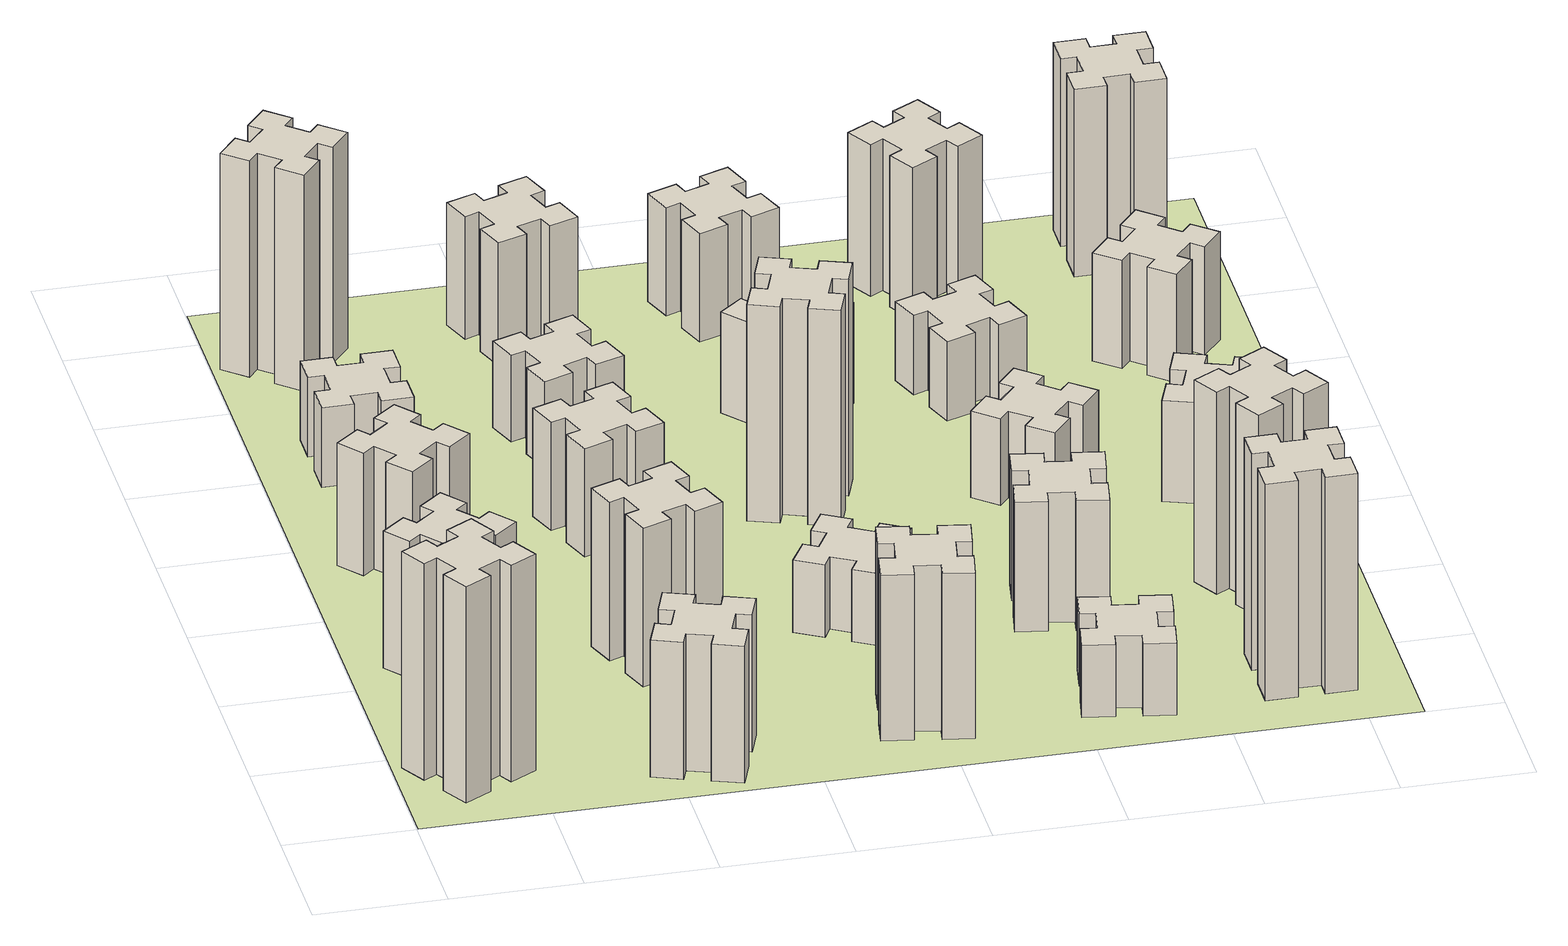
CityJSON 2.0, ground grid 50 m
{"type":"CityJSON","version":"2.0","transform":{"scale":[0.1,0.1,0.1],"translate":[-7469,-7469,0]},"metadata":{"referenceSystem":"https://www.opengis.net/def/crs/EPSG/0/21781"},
"CityObjects":{
"building1":{"type":"Building","attributes":{"class":"1000","function":"1000","usage":"1000","yearOfConstruction":2016,"roofType":"1000","measuredHeight":90,"storeysAboveGround":30,"storeysBelowGround":0},"geometry":[{"type":"Solid","lod":"1","boundaries":[[[[0,1,2,3,4,5,6,7,8,9,10,11,12,13,14,15,16,17,18,19]],[[17,16,20,21]],[[16,15,22,20]],[[15,14,23,22]],[[14,13,24,23]],[[13,12,25,24]],[[12,11,26,25]],[[11,10,27,26]],[[10,9,28,27]],[[9,8,29,28]],[[8,7,30,29]],[[7,6,31,30]],[[6,5,32,31]],[[5,4,33,32]],[[4,3,34,33]],[[3,2,35,34]],[[2,1,36,35]],[[1,0,37,36]],[[0,19,38,37]],[[19,18,39,38]],[[18,17,21,39]],[[24,25,26,27,28,29,30,31,32,33,34,35,36,37,38,39,21,20,22,23]]]]}]},
"building2":{"type":"Building","attributes":{"class":"1000","function":"1000","usage":"1000","yearOfConstruction":2016,"roofType":"1000","measuredHeight":57,"storeysAboveGround":30,"storeysBelowGround":0},"geometry":[{"type":"Solid","lod":"1","boundaries":[[[[40,41,42,43,44,45,46,47,48,49,50,51,52,53,54,55,56,57,58,59]],[[57,56,60,61]],[[56,55,62,60]],[[55,54,63,62]],[[54,53,64,63]],[[53,52,65,64]],[[52,51,66,65]],[[51,50,67,66]],[[50,49,68,67]],[[49,48,69,68]],[[48,47,70,69]],[[47,46,71,70]],[[46,45,72,71]],[[45,44,73,72]],[[44,43,74,73]],[[43,42,75,74]],[[42,41,76,75]],[[41,40,77,76]],[[40,59,78,77]],[[59,58,79,78]],[[58,57,61,79]],[[64,65,66,67,68,69,70,71,72,73,74,75,76,77,78,79,61,60,62,63]]]]}]},
"building3":{"type":"Building","attributes":{"class":"1000","function":"1000","usage":"1000","yearOfConstruction":2016,"roofType":"1000","measuredHeight":51,"storeysAboveGround":30,"storeysBelowGround":0},"geometry":[{"type":"Solid","lod":"1","boundaries":[[[[80,81,82,83,84,85,86,87,88,89,90,91,92,93,94,95,96,97,98,99]],[[97,96,100,101]],[[96,95,102,100]],[[95,94,103,102]],[[94,93,104,103]],[[93,92,105,104]],[[92,91,106,105]],[[91,90,107,106]],[[90,89,108,107]],[[89,88,109,108]],[[88,87,110,109]],[[87,86,111,110]],[[86,85,112,111]],[[85,84,113,112]],[[84,83,114,113]],[[83,82,115,114]],[[82,81,116,115]],[[81,80,117,116]],[[80,99,118,117]],[[99,98,119,118]],[[98,97,101,119]],[[104,105,106,107,108,109,110,111,112,113,114,115,116,117,118,119,101,100,102,103]]]]}]},
"building4":{"type":"Building","attributes":{"class":"1000","function":"1000","usage":"1000","yearOfConstruction":2016,"roofType":"1000","measuredHeight":33,"storeysAboveGround":30,"storeysBelowGround":0},"geometry":[{"type":"Solid","lod":"1","boundaries":[[[[120,121,122,123,124,125,126,127,128,129,130,131,132,133,134,135,136,137,138,139]],[[137,136,140,141]],[[136,135,142,140]],[[135,134,143,142]],[[134,133,144,143]],[[133,132,145,144]],[[132,131,146,145]],[[131,130,147,146]],[[130,129,148,147]],[[129,128,149,148]],[[128,127,150,149]],[[127,126,151,150]],[[126,125,152,151]],[[125,124,153,152]],[[124,123,154,153]],[[123,122,155,154]],[[122,121,156,155]],[[121,120,157,156]],[[120,139,158,157]],[[139,138,159,158]],[[138,137,141,159]],[[144,145,146,147,148,149,150,151,152,153,154,155,156,157,158,159,141,140,142,143]]]]}]},
"building5":{"type":"Building","attributes":{"class":"1000","function":"1000","usage":"1000","yearOfConstruction":2016,"roofType":"1000","measuredHeight":57,"storeysAboveGround":30,"storeysBelowGround":0},"geometry":[{"type":"Solid","lod":"1","boundaries":[[[[160,161,162,163,164,165,166,167,168,169,170,171,172,173,174,175,176,177,178,179]],[[177,176,180,181]],[[176,175,182,180]],[[175,174,183,182]],[[174,173,184,183]],[[173,172,185,184]],[[172,171,186,185]],[[171,170,187,186]],[[170,169,188,187]],[[169,168,189,188]],[[168,167,190,189]],[[167,166,191,190]],[[166,165,192,191]],[[165,164,193,192]],[[164,163,194,193]],[[163,162,195,194]],[[162,161,196,195]],[[161,160,197,196]],[[160,179,198,197]],[[179,178,199,198]],[[178,177,181,199]],[[184,185,186,187,188,189,190,191,192,193,194,195,196,197,198,199,181,180,182,183]]]]}]},
"building6":{"type":"Building","attributes":{"class":"1000","function":"1000","usage":"1000","yearOfConstruction":2016,"roofType":"1000","measuredHeight":90,"storeysAboveGround":30,"storeysBelowGround":0},"geometry":[{"type":"Solid","lod":"1","boundaries":[[[[200,201,202,203,204,205,206,207,208,209,210,211,212,213,214,215,216,217,218,219]],[[217,216,220,221]],[[216,215,222,220]],[[215,214,223,222]],[[214,213,224,223]],[[213,212,225,224]],[[212,211,226,225]],[[211,210,227,226]],[[210,209,228,227]],[[209,208,229,228]],[[208,207,230,229]],[[207,206,231,230]],[[206,205,232,231]],[[205,204,233,232]],[[204,203,234,233]],[[203,202,235,234]],[[202,201,236,235]],[[201,200,237,236]],[[200,219,238,237]],[[219,218,239,238]],[[218,217,221,239]],[[224,225,226,227,228,229,230,231,232,233,234,235,236,237,238,239,221,220,222,223]]]]}]},
"building7":{"type":"Building","attributes":{"class":"1000","function":"1000","usage":"1000","yearOfConstruction":2016,"roofType":"1000","measuredHeight":66,"storeysAboveGround":30,"storeysBelowGround":0},"geometry":[{"type":"Solid","lod":"1","boundaries":[[[[240,241,242,243,244,245,246,247,248,249,250,251,252,253,254,255,256,257,258,259]],[[257,256,260,261]],[[256,255,262,260]],[[255,254,263,262]],[[254,253,264,263]],[[253,252,265,264]],[[252,251,266,265]],[[251,250,267,266]],[[250,249,268,267]],[[249,248,269,268]],[[248,247,270,269]],[[247,246,271,270]],[[246,245,272,271]],[[245,244,273,272]],[[244,243,274,273]],[[243,242,275,274]],[[242,241,276,275]],[[241,240,277,276]],[[240,259,278,277]],[[259,258,279,278]],[[258,257,261,279]],[[264,265,266,267,268,269,270,271,272,273,274,275,276,277,278,279,261,260,262,263]]]]}]},
"building8":{"type":"Building","attributes":{"class":"1000","function":"1000","usage":"1000","yearOfConstruction":2016,"roofType":"1000","measuredHeight":45,"storeysAboveGround":30,"storeysBelowGround":0},"geometry":[{"type":"Solid","lod":"1","boundaries":[[[[280,281,282,283,284,285,286,287,288,289,290,291,292,293,294,295,296,297,298,299]],[[297,296,300,301]],[[296,295,302,300]],[[295,294,303,302]],[[294,293,304,303]],[[293,292,305,304]],[[292,291,306,305]],[[291,290,307,306]],[[290,289,308,307]],[[289,288,309,308]],[[288,287,310,309]],[[287,286,311,310]],[[286,285,312,311]],[[285,284,313,312]],[[284,283,314,313]],[[283,282,315,314]],[[282,281,316,315]],[[281,280,317,316]],[[280,299,318,317]],[[299,298,319,318]],[[298,297,301,319]],[[304,305,306,307,308,309,310,311,312,313,314,315,316,317,318,319,301,300,302,303]]]]}]},
"building9":{"type":"Building","attributes":{"class":"1000","function":"1000","usage":"1000","yearOfConstruction":2016,"roofType":"1000","measuredHeight":36,"storeysAboveGround":30,"storeysBelowGround":0},"geometry":[{"type":"Solid","lod":"1","boundaries":[[[[320,321,322,323,324,325,326,327,328,329,330,331,332,333,334,335,336,337,338,339]],[[337,336,340,341]],[[336,335,342,340]],[[335,334,343,342]],[[334,333,344,343]],[[333,332,345,344]],[[332,331,346,345]],[[331,330,347,346]],[[330,329,348,347]],[[329,328,349,348]],[[328,327,350,349]],[[327,326,351,350]],[[326,325,352,351]],[[325,324,353,352]],[[324,323,354,353]],[[323,322,355,354]],[[322,321,356,355]],[[321,320,357,356]],[[320,339,358,357]],[[339,338,359,358]],[[338,337,341,359]],[[344,345,346,347,348,349,350,351,352,353,354,355,356,357,358,359,341,340,342,343]]]]}]},
"building10":{"type":"Building","attributes":{"class":"1000","function":"1000","usage":"1000","yearOfConstruction":2016,"roofType":"1000","measuredHeight":69,"storeysAboveGround":30,"storeysBelowGround":0},"geometry":[{"type":"Solid","lod":"1","boundaries":[[[[360,361,362,363,364,365,366,367,368,369,370,371,372,373,374,375,376,377,378,379]],[[377,376,380,381]],[[376,375,382,380]],[[375,374,383,382]],[[374,373,384,383]],[[373,372,385,384]],[[372,371,386,385]],[[371,370,387,386]],[[370,369,388,387]],[[369,368,389,388]],[[368,367,390,389]],[[367,366,391,390]],[[366,365,392,391]],[[365,364,393,392]],[[364,363,394,393]],[[363,362,395,394]],[[362,361,396,395]],[[361,360,397,396]],[[360,379,398,397]],[[379,378,399,398]],[[378,377,381,399]],[[384,385,386,387,388,389,390,391,392,393,394,395,396,397,398,399,381,380,382,383]]]]}]},
"building11":{"type":"Building","attributes":{"class":"1000","function":"1000","usage":"1000","yearOfConstruction":2016,"roofType":"1000","measuredHeight":51,"storeysAboveGround":30,"storeysBelowGround":0},"geometry":[{"type":"Solid","lod":"1","boundaries":[[[[400,401,402,403,404,405,406,407,408,409,410,411,412,413,414,415,416,417,418,419]],[[417,416,420,421]],[[416,415,422,420]],[[415,414,423,422]],[[414,413,424,423]],[[413,412,425,424]],[[412,411,426,425]],[[411,410,427,426]],[[410,409,428,427]],[[409,408,429,428]],[[408,407,430,429]],[[407,406,431,430]],[[406,405,432,431]],[[405,404,433,432]],[[404,403,434,433]],[[403,402,435,434]],[[402,401,436,435]],[[401,400,437,436]],[[400,419,438,437]],[[419,418,439,438]],[[418,417,421,439]],[[424,425,426,427,428,429,430,431,432,433,434,435,436,437,438,439,421,420,422,423]]]]}]},
"building12":{"type":"Building","attributes":{"class":"1000","function":"1000","usage":"1000","yearOfConstruction":2016,"roofType":"1000","measuredHeight":30,"storeysAboveGround":30,"storeysBelowGround":0},"geometry":[{"type":"Solid","lod":"1","boundaries":[[[[440,441,442,443,444,445,446,447,448,449,450,451,452,453,454,455,456,457,458,459]],[[457,456,460,461]],[[456,455,462,460]],[[455,454,463,462]],[[454,453,464,463]],[[453,452,465,464]],[[452,451,466,465]],[[451,450,467,466]],[[450,449,468,467]],[[449,448,469,468]],[[448,447,470,469]],[[447,446,471,470]],[[446,445,472,471]],[[445,444,473,472]],[[444,443,474,473]],[[443,442,475,474]],[[442,441,476,475]],[[441,440,477,476]],[[440,459,478,477]],[[459,458,479,478]],[[458,457,461,479]],[[464,465,466,467,468,469,470,471,472,473,474,475,476,477,478,479,461,460,462,463]]]]}]},
"building13":{"type":"Building","attributes":{"class":"1000","function":"1000","usage":"1000","yearOfConstruction":2016,"roofType":"1000","measuredHeight":90,"storeysAboveGround":30,"storeysBelowGround":0},"geometry":[{"type":"Solid","lod":"1","boundaries":[[[[480,481,482,483,484,485,486,487,488,489,490,491,492,493,494,495,496,497,498,499]],[[497,496,500,501]],[[496,495,502,500]],[[495,494,503,502]],[[494,493,504,503]],[[493,492,505,504]],[[492,491,506,505]],[[491,490,507,506]],[[490,489,508,507]],[[489,488,509,508]],[[488,487,510,509]],[[487,486,511,510]],[[486,485,512,511]],[[485,484,513,512]],[[484,483,514,513]],[[483,482,515,514]],[[482,481,516,515]],[[481,480,517,516]],[[480,499,518,517]],[[499,498,519,518]],[[498,497,501,519]],[[504,505,506,507,508,509,510,511,512,513,514,515,516,517,518,519,501,500,502,503]]]]}]},
"building14":{"type":"Building","attributes":{"class":"1000","function":"1000","usage":"1000","yearOfConstruction":2016,"roofType":"1000","measuredHeight":42,"storeysAboveGround":30,"storeysBelowGround":0},"geometry":[{"type":"Solid","lod":"1","boundaries":[[[[520,521,522,523,524,525,526,527,528,529,530,531,532,533,534,535,536,537,538,539]],[[537,536,540,541]],[[536,535,542,540]],[[535,534,543,542]],[[534,533,544,543]],[[533,532,545,544]],[[532,531,546,545]],[[531,530,547,546]],[[530,529,548,547]],[[529,528,549,548]],[[528,527,550,549]],[[527,526,551,550]],[[526,525,552,551]],[[525,524,553,552]],[[524,523,554,553]],[[523,522,555,554]],[[522,521,556,555]],[[521,520,557,556]],[[520,539,558,557]],[[539,538,559,558]],[[538,537,541,559]],[[544,545,546,547,548,549,550,551,552,553,554,555,556,557,558,559,541,540,542,543]]]]}]},
"building15":{"type":"Building","attributes":{"class":"1000","function":"1000","usage":"1000","yearOfConstruction":2016,"roofType":"1000","measuredHeight":30,"storeysAboveGround":30,"storeysBelowGround":0},"geometry":[{"type":"Solid","lod":"1","boundaries":[[[[560,561,562,563,564,565,566,567,568,569,570,571,572,573,574,575,576,577,578,579]],[[577,576,580,581]],[[576,575,582,580]],[[575,574,583,582]],[[574,573,584,583]],[[573,572,585,584]],[[572,571,586,585]],[[571,570,587,586]],[[570,569,588,587]],[[569,568,589,588]],[[568,567,590,589]],[[567,566,591,590]],[[566,565,592,591]],[[565,564,593,592]],[[564,563,594,593]],[[563,562,595,594]],[[562,561,596,595]],[[561,560,597,596]],[[560,579,598,597]],[[579,578,599,598]],[[578,577,581,599]],[[584,585,586,587,588,589,590,591,592,593,594,595,596,597,598,599,581,580,582,583]]]]}]},
"building16":{"type":"Building","attributes":{"class":"1000","function":"1000","usage":"1000","yearOfConstruction":2016,"roofType":"1000","measuredHeight":45,"storeysAboveGround":30,"storeysBelowGround":0},"geometry":[{"type":"Solid","lod":"1","boundaries":[[[[600,601,602,603,604,605,606,607,608,609,610,611,612,613,614,615,616,617,618,619]],[[617,616,620,621]],[[616,615,622,620]],[[615,614,623,622]],[[614,613,624,623]],[[613,612,625,624]],[[612,611,626,625]],[[611,610,627,626]],[[610,609,628,627]],[[609,608,629,628]],[[608,607,630,629]],[[607,606,631,630]],[[606,605,632,631]],[[605,604,633,632]],[[604,603,634,633]],[[603,602,635,634]],[[602,601,636,635]],[[601,600,637,636]],[[600,619,638,637]],[[619,618,639,638]],[[618,617,621,639]],[[624,625,626,627,628,629,630,631,632,633,634,635,636,637,638,639,621,620,622,623]]]]}]},
"building17":{"type":"Building","attributes":{"class":"1000","function":"1000","usage":"1000","yearOfConstruction":2016,"roofType":"1000","measuredHeight":54,"storeysAboveGround":30,"storeysBelowGround":0},"geometry":[{"type":"Solid","lod":"1","boundaries":[[[[640,641,642,643,644,645,646,647,648,649,650,651,652,653,654,655,656,657,658,659]],[[657,656,660,661]],[[656,655,662,660]],[[655,654,663,662]],[[654,653,664,663]],[[653,652,665,664]],[[652,651,666,665]],[[651,650,667,666]],[[650,649,668,667]],[[649,648,669,668]],[[648,647,670,669]],[[647,646,671,670]],[[646,645,672,671]],[[645,644,673,672]],[[644,643,674,673]],[[643,642,675,674]],[[642,641,676,675]],[[641,640,677,676]],[[640,659,678,677]],[[659,658,679,678]],[[658,657,661,679]],[[664,665,666,667,668,669,670,671,672,673,674,675,676,677,678,679,661,660,662,663]]]]}]},
"building18":{"type":"Building","attributes":{"class":"1000","function":"1000","usage":"1000","yearOfConstruction":2016,"roofType":"1000","measuredHeight":36,"storeysAboveGround":30,"storeysBelowGround":0},"geometry":[{"type":"Solid","lod":"1","boundaries":[[[[680,681,682,683,684,685,686,687,688,689,690,691,692,693,694,695,696,697,698,699]],[[697,696,700,701]],[[696,695,702,700]],[[695,694,703,702]],[[694,693,704,703]],[[693,692,705,704]],[[692,691,706,705]],[[691,690,707,706]],[[690,689,708,707]],[[689,688,709,708]],[[688,687,710,709]],[[687,686,711,710]],[[686,685,712,711]],[[685,684,713,712]],[[684,683,714,713]],[[683,682,715,714]],[[682,681,716,715]],[[681,680,717,716]],[[680,699,718,717]],[[699,698,719,718]],[[698,697,701,719]],[[704,705,706,707,708,709,710,711,712,713,714,715,716,717,718,719,701,700,702,703]]]]}]},
"building19":{"type":"Building","attributes":{"class":"1000","function":"1000","usage":"1000","yearOfConstruction":2016,"roofType":"1000","measuredHeight":33,"storeysAboveGround":30,"storeysBelowGround":0},"geometry":[{"type":"Solid","lod":"1","boundaries":[[[[720,721,722,723,724,725,726,727,728,729,730,731,732,733,734,735,736,737,738,739]],[[737,736,740,741]],[[736,735,742,740]],[[735,734,743,742]],[[734,733,744,743]],[[733,732,745,744]],[[732,731,746,745]],[[731,730,747,746]],[[730,729,748,747]],[[729,728,749,748]],[[728,727,750,749]],[[727,726,751,750]],[[726,725,752,751]],[[725,724,753,752]],[[724,723,754,753]],[[723,722,755,754]],[[722,721,756,755]],[[721,720,757,756]],[[720,739,758,757]],[[739,738,759,758]],[[738,737,741,759]],[[744,745,746,747,748,749,750,751,752,753,754,755,756,757,758,759,741,740,742,743]]]]}]},
"building20":{"type":"Building","attributes":{"class":"1000","function":"1000","usage":"1000","yearOfConstruction":2016,"roofType":"1000","measuredHeight":90,"storeysAboveGround":30,"storeysBelowGround":0},"geometry":[{"type":"Solid","lod":"1","boundaries":[[[[760,761,762,763,764,765,766,767,768,769,770,771,772,773,774,775,776,777,778,779]],[[777,776,780,781]],[[776,775,782,780]],[[775,774,783,782]],[[774,773,784,783]],[[773,772,785,784]],[[772,771,786,785]],[[771,770,787,786]],[[770,769,788,787]],[[769,768,789,788]],[[768,767,790,789]],[[767,766,791,790]],[[766,765,792,791]],[[765,764,793,792]],[[764,763,794,793]],[[763,762,795,794]],[[762,761,796,795]],[[761,760,797,796]],[[760,779,798,797]],[[779,778,799,798]],[[778,777,781,799]],[[784,785,786,787,788,789,790,791,792,793,794,795,796,797,798,799,781,780,782,783]]]]}]},
"building21":{"type":"Building","attributes":{"class":"1000","function":"1000","usage":"1000","yearOfConstruction":2016,"roofType":"1000","measuredHeight":63,"storeysAboveGround":30,"storeysBelowGround":0},"geometry":[{"type":"Solid","lod":"1","boundaries":[[[[800,801,802,803,804,805,806,807,808,809,810,811,812,813,814,815,816,817,818,819]],[[817,816,820,821]],[[816,815,822,820]],[[815,814,823,822]],[[814,813,824,823]],[[813,812,825,824]],[[812,811,826,825]],[[811,810,827,826]],[[810,809,828,827]],[[809,808,829,828]],[[808,807,830,829]],[[807,806,831,830]],[[806,805,832,831]],[[805,804,833,832]],[[804,803,834,833]],[[803,802,835,834]],[[802,801,836,835]],[[801,800,837,836]],[[800,819,838,837]],[[819,818,839,838]],[[818,817,821,839]],[[824,825,826,827,828,829,830,831,832,833,834,835,836,837,838,839,821,820,822,823]]]]}]},
"building22":{"type":"Building","attributes":{"class":"1000","function":"1000","usage":"1000","yearOfConstruction":2016,"roofType":"1000","measuredHeight":84,"storeysAboveGround":30,"storeysBelowGround":0},"geometry":[{"type":"Solid","lod":"1","boundaries":[[[[840,841,842,843,844,845,846,847,848,849,850,851,852,853,854,855,856,857,858,859]],[[857,856,860,861]],[[856,855,862,860]],[[855,854,863,862]],[[854,853,864,863]],[[853,852,865,864]],[[852,851,866,865]],[[851,850,867,866]],[[850,849,868,867]],[[849,848,869,868]],[[848,847,870,869]],[[847,846,871,870]],[[846,845,872,871]],[[845,844,873,872]],[[844,843,874,873]],[[843,842,875,874]],[[842,841,876,875]],[[841,840,877,876]],[[840,859,878,877]],[[859,858,879,878]],[[858,857,861,879]],[[864,865,866,867,868,869,870,871,872,873,874,875,876,877,878,879,861,860,862,863]]]]}]},
"building23":{"type":"Building","attributes":{"class":"1000","function":"1000","usage":"1000","yearOfConstruction":2016,"roofType":"1000","measuredHeight":42,"storeysAboveGround":30,"storeysBelowGround":0},"geometry":[{"type":"Solid","lod":"1","boundaries":[[[[880,881,882,883,884,885,886,887,888,889,890,891,892,893,894,895,896,897,898,899]],[[897,896,900,901]],[[896,895,902,900]],[[895,894,903,902]],[[894,893,904,903]],[[893,892,905,904]],[[892,891,906,905]],[[891,890,907,906]],[[890,889,908,907]],[[889,888,909,908]],[[888,887,910,909]],[[887,886,911,910]],[[886,885,912,911]],[[885,884,913,912]],[[884,883,914,913]],[[883,882,915,914]],[[882,881,916,915]],[[881,880,917,916]],[[880,899,918,917]],[[899,898,919,918]],[[898,897,901,919]],[[904,905,906,907,908,909,910,911,912,913,914,915,916,917,918,919,901,900,902,903]]]]}]},
"building24":{"type":"Building","attributes":{"class":"1000","function":"1000","usage":"1000","yearOfConstruction":2016,"roofType":"1000","measuredHeight":45,"storeysAboveGround":30,"storeysBelowGround":0},"geometry":[{"type":"Solid","lod":"1","boundaries":[[[[920,921,922,923,924,925,926,927,928,929,930,931,932,933,934,935,936,937,938,939]],[[937,936,940,941]],[[936,935,942,940]],[[935,934,943,942]],[[934,933,944,943]],[[933,932,945,944]],[[932,931,946,945]],[[931,930,947,946]],[[930,929,948,947]],[[929,928,949,948]],[[928,927,950,949]],[[927,926,951,950]],[[926,925,952,951]],[[925,924,953,952]],[[924,923,954,953]],[[923,922,955,954]],[[922,921,956,955]],[[921,920,957,956]],[[920,939,958,957]],[[939,938,959,958]],[[938,937,941,959]],[[944,945,946,947,948,949,950,951,952,953,954,955,956,957,958,959,941,940,942,943]]]]}]},
"building25":{"type":"Building","attributes":{"class":"1000","function":"1000","usage":"1000","yearOfConstruction":2016,"roofType":"1000","measuredHeight":78,"storeysAboveGround":30,"storeysBelowGround":0},"geometry":[{"type":"Solid","lod":"1","boundaries":[[[[960,961,962,963,964,965,966,967,968,969,970,971,972,973,974,975,976,977,978,979]],[[977,976,980,981]],[[976,975,982,980]],[[975,974,983,982]],[[974,973,984,983]],[[973,972,985,984]],[[972,971,986,985]],[[971,970,987,986]],[[970,969,988,987]],[[969,968,989,988]],[[968,967,990,989]],[[967,966,991,990]],[[966,965,992,991]],[[965,964,993,992]],[[964,963,994,993]],[[963,962,995,994]],[[962,961,996,995]],[[961,960,997,996]],[[960,979,998,997]],[[979,978,999,998]],[[978,977,981,999]],[[984,985,986,987,988,989,990,991,992,993,994,995,996,997,998,999,981,980,982,983]]]]}]},
"landuse1":{"type":"LandUse","attributes":{"name":"plot1","function":"1010"},"geometry":[{"type":"MultiSurface","lod":"1","boundaries":[[[1000,1001,1002,1003]]]}]}
},
"vertices":[
[155,364,0],[205,277,0],[153,247,0],[213,143,0],[317,203,0],[287,255,0],[374,305,0],[404,253,0],[508,313,0],[448,417,0],[396,387,0],[346,474,0],[398,504,0],[338,608,0],[234,548,0],[264,496,0],[177,446,0],[147,498,0],[43,438,0],[103,334,0],[177,446,900],[147,498,900],[264,496,900],[234,548,900],[338,608,900],[398,504,900],[346,474,900],[396,387,900],[448,417,900],[508,313,900],[404,253,900],[374,305,900],[287,255,900],[317,203,900],[213,143,900],[153,247,900],[205,277,900],[155,364,900],[103,334,900],[43,438,900],
[492,1148,0],[427,1224,0],[473,1263,0],[396,1355,0],[304,1278,0],[343,1232,0],[266,1167,0],[228,1213,0],[136,1136,0],[213,1044,0],[259,1083,0],[323,1006,0],[277,968,0],[354,876,0],[446,953,0],[408,999,0],[484,1063,0],[523,1017,0],[615,1094,0],[538,1186,0],[484,1063,570],[523,1017,570],[408,999,570],[446,953,570],[354,876,570],[277,968,570],[323,1006,570],[259,1083,570],[213,1044,570],[136,1136,570],[228,1213,570],[266,1167,570],[343,1232,570],[304,1278,570],[396,1355,570],[473,1263,570],[427,1224,570],[492,1148,570],[538,1186,570],[615,1094,570],
[492,1888,0],[427,1964,0],[473,2003,0],[396,2095,0],[304,2018,0],[343,1972,0],[266,1907,0],[228,1953,0],[136,1876,0],[213,1784,0],[259,1823,0],[323,1746,0],[277,1708,0],[354,1616,0],[446,1693,0],[408,1739,0],[484,1803,0],[523,1757,0],[615,1834,0],[538,1926,0],[484,1803,510],[523,1757,510],[408,1739,510],[446,1693,510],[354,1616,510],[277,1708,510],[323,1746,510],[259,1823,510],[213,1784,510],[136,1876,510],[228,1953,510],[266,1907,510],[343,1972,510],[304,2018,510],[396,2095,510],[473,2003,510],[427,1964,510],[492,1888,510],[538,1926,510],[615,1834,510],
[485,2545,0],[485,2645,0],[545,2645,0],[545,2765,0],[425,2765,0],[425,2705,0],[325,2705,0],[325,2765,0],[205,2765,0],[205,2645,0],[265,2645,0],[265,2545,0],[205,2545,0],[205,2425,0],[325,2425,0],[325,2485,0],[425,2485,0],[425,2425,0],[545,2425,0],[545,2545,0],[425,2485,330],[425,2425,330],[325,2485,330],[325,2425,330],[205,2425,330],[205,2545,330],[265,2545,330],[265,2645,330],[205,2645,330],[205,2765,330],[325,2765,330],[325,2705,330],[425,2705,330],[425,2765,330],[545,2765,330],[545,2645,330],[485,2645,330],[485,2545,330],[545,2545,330],[545,2425,330],
[1029,360,0],[995,266,0],[939,287,0],[897,174,0],[1010,133,0],[1031,189,0],[1125,155,0],[1104,99,0],[1217,57,0],[1258,170,0],[1202,191,0],[1236,285,0],[1292,264,0],[1333,377,0],[1220,418,0],[1200,362,0],[1106,396,0],[1127,452,0],[1014,493,0],[973,380,0],[1106,396,570],[1127,452,570],[1200,362,570],[1220,418,570],[1333,377,570],[1292,264,570],[1236,285,570],[1202,191,570],[1258,170,570],[1217,57,570],[1104,99,570],[1125,155,570],[1031,189,570],[1010,133,570],[897,174,570],[939,287,570],[995,266,570],[1029,360,570],[973,380,570],[1014,493,570],
[384,3387,0],[308,3452,0],[346,3498,0],[254,3575,0],[177,3483,0],[223,3444,0],[159,3368,0],[113,3406,0],[36,3314,0],[128,3237,0],[166,3283,0],[243,3219,0],[204,3173,0],[296,3096,0],[373,3188,0],[327,3226,0],[392,3303,0],[438,3264,0],[515,3356,0],[423,3433,0],[392,3303,900],[438,3264,900],[327,3226,900],[373,3188,900],[296,3096,900],[204,3173,900],[243,3219,900],[166,3283,900],[128,3237,900],[36,3314,900],[113,3406,900],[159,3368,900],[223,3444,900],[177,3483,900],[254,3575,900],[346,3498,900],[308,3452,900],[384,3387,900],[423,3433,900],[515,3356,900],
[1106,895,0],[1200,929,0],[1220,873,0],[1333,914,0],[1292,1027,0],[1236,1006,0],[1202,1100,0],[1258,1120,0],[1217,1233,0],[1104,1192,0],[1125,1136,0],[1031,1102,0],[1010,1158,0],[897,1117,0],[939,1004,0],[995,1025,0],[1029,931,0],[973,910,0],[1014,797,0],[1127,839,0],[1029,931,660],[973,910,660],[995,1025,660],[939,1004,660],[897,1117,660],[1010,1158,660],[1031,1102,660],[1125,1136,660],[1104,1192,660],[1217,1233,660],[1258,1120,660],[1202,1100,660],[1236,1006,660],[1292,1027,660],[1333,914,660],[1220,873,660],[1200,929,660],[1106,895,660],[1127,839,660],[1014,797,660],
[995,1965,0],[1029,1871,0],[973,1850,0],[1014,1737,0],[1127,1779,0],[1106,1835,0],[1200,1869,0],[1220,1813,0],[1333,1854,0],[1292,1967,0],[1236,1946,0],[1202,2040,0],[1258,2060,0],[1217,2173,0],[1104,2132,0],[1125,2076,0],[1031,2042,0],[1010,2098,0],[897,2057,0],[939,1944,0],[1031,2042,450],[1010,2098,450],[1125,2076,450],[1104,2132,450],[1217,2173,450],[1258,2060,450],[1202,2040,450],[1236,1946,450],[1292,1967,450],[1333,1854,450],[1220,1813,450],[1200,1869,450],[1106,1835,450],[1127,1779,450],[1014,1737,450],[973,1850,450],[1029,1871,450],[995,1965,450],[939,1944,450],[897,2057,450],
[1106,2475,0],[1200,2509,0],[1220,2453,0],[1333,2494,0],[1292,2607,0],[1236,2586,0],[1202,2680,0],[1258,2700,0],[1217,2813,0],[1104,2772,0],[1125,2716,0],[1031,2682,0],[1010,2738,0],[897,2697,0],[939,2584,0],[995,2605,0],[1029,2511,0],[973,2490,0],[1014,2377,0],[1127,2419,0],[1029,2511,360],[973,2490,360],[995,2605,360],[939,2584,360],[897,2697,360],[1010,2738,360],[1031,2682,360],[1125,2716,360],[1104,2772,360],[1217,2813,360],[1258,2700,360],[1202,2680,360],[1236,2586,360],[1292,2607,360],[1333,2494,360],[1220,2453,360],[1200,2509,360],[1106,2475,360],[1127,2419,360],[1014,2377,360],
[1856,444,0],[1838,345,0],[1779,356,0],[1758,237,0],[1877,217,0],[1887,276,0],[1985,258,0],[1975,199,0],[2093,178,0],[2114,297,0],[2055,307,0],[2072,405,0],[2131,395,0],[2152,513,0],[2034,534,0],[2024,475,0],[1925,492,0],[1936,551,0],[1817,572,0],[1797,454,0],[1925,492,690],[1936,551,690],[2024,475,690],[2034,534,690],[2152,513,690],[2131,395,690],[2072,405,690],[2055,307,690],[2114,297,690],[2093,178,690],[1975,199,690],[1985,258,690],[1887,276,690],[1877,217,690],[1758,237,690],[1779,356,690],[1838,345,690],[1856,444,690],[1797,454,690],[1817,572,690],
[1125,3456,0],[1031,3422,0],[1010,3478,0],[897,3437,0],[939,3324,0],[995,3345,0],[1029,3251,0],[973,3230,0],[1014,3117,0],[1127,3159,0],[1106,3215,0],[1200,3249,0],[1220,3193,0],[1333,3234,0],[1292,3347,0],[1236,3326,0],[1202,3420,0],[1258,3440,0],[1217,3553,0],[1104,3512,0],[1202,3420,510],[1258,3440,510],[1236,3326,510],[1292,3347,510],[1333,3234,510],[1220,3193,510],[1200,3249,510],[1106,3215,510],[1127,3159,510],[1014,3117,510],[973,3230,510],[1029,3251,510],[995,3345,510],[939,3324,510],[897,3437,510],[1010,3478,510],[1031,3422,510],[1125,3456,510],[1104,3512,510],[1217,3553,510],
[1757,1045,0],[1844,995,0],[1814,943,0],[1918,883,0],[1978,987,0],[1926,1017,0],[1976,1104,0],[2028,1074,0],[2088,1178,0],[1984,1238,0],[1954,1186,0],[1867,1236,0],[1897,1288,0],[1793,1348,0],[1733,1244,0],[1785,1214,0],[1735,1127,0],[1683,1157,0],[1623,1053,0],[1727,993,0],[1735,1127,300],[1683,1157,300],[1785,1214,300],[1733,1244,300],[1793,1348,300],[1897,1288,300],[1867,1236,300],[1954,1186,300],[1984,1238,300],[2088,1178,300],[2028,1074,300],[1976,1104,300],[1926,1017,300],[1978,987,300],[1918,883,300],[1814,943,300],[1844,995,300],[1757,1045,300],[1727,993,300],[1623,1053,300],
[1940,2042,0],[1846,2076,0],[1867,2132,0],[1754,2173,0],[1713,2060,0],[1769,2040,0],[1735,1946,0],[1679,1967,0],[1637,1854,0],[1750,1813,0],[1771,1869,0],[1865,1835,0],[1844,1779,0],[1957,1737,0],[1998,1850,0],[1942,1871,0],[1976,1965,0],[2032,1944,0],[2073,2057,0],[1960,2098,0],[1976,1965,900],[2032,1944,900],[1942,1871,900],[1998,1850,900],[1957,1737,900],[1844,1779,900],[1865,1835,900],[1771,1869,900],[1750,1813,900],[1637,1854,900],[1679,1967,900],[1735,1946,900],[1769,2040,900],[1713,2060,900],[1754,2173,900],[1867,2132,900],[1846,2076,900],[1940,2042,900],[1960,2098,900],[2073,2057,900],
[1988,2479,0],[2064,2543,0],[2103,2497,0],[2195,2574,0],[2118,2666,0],[2072,2628,0],[2007,2704,0],[2053,2743,0],[1976,2835,0],[1884,2758,0],[1923,2712,0],[1846,2647,0],[1808,2693,0],[1716,2616,0],[1793,2524,0],[1839,2563,0],[1903,2486,0],[1857,2448,0],[1934,2356,0],[2026,2433,0],[1903,2486,420],[1857,2448,420],[1839,2563,420],[1793,2524,420],[1716,2616,420],[1808,2693,420],[1846,2647,420],[1923,2712,420],[1884,2758,420],[1976,2835,420],[2053,2743,420],[2007,2704,420],[2072,2628,420],[2118,2666,420],[2195,2574,420],[2103,2497,420],[2064,2543,420],[1988,2479,420],[2026,2433,420],[1934,2356,420],
[2596,444,0],[2578,345,0],[2519,356,0],[2498,237,0],[2617,217,0],[2627,276,0],[2725,258,0],[2715,199,0],[2833,178,0],[2854,297,0],[2795,307,0],[2812,405,0],[2871,395,0],[2892,513,0],[2774,534,0],[2764,475,0],[2665,492,0],[2676,551,0],[2557,572,0],[2537,454,0],[2665,492,300],[2676,551,300],[2764,475,300],[2774,534,300],[2892,513,300],[2871,395,300],[2812,405,300],[2795,307,300],[2854,297,300],[2833,178,300],[2715,199,300],[2725,258,300],[2627,276,300],[2617,217,300],[2498,237,300],[2519,356,300],[2578,345,300],[2596,444,300],[2537,454,300],[2557,572,300],
[1865,3456,0],[1771,3422,0],[1750,3478,0],[1637,3437,0],[1679,3324,0],[1735,3345,0],[1769,3251,0],[1713,3230,0],[1754,3117,0],[1867,3159,0],[1846,3215,0],[1940,3249,0],[1960,3193,0],[2073,3234,0],[2032,3347,0],[1976,3326,0],[1942,3420,0],[1998,3440,0],[1957,3553,0],[1844,3512,0],[1942,3420,450],[1998,3440,450],[1976,3326,450],[2032,3347,450],[2073,3234,450],[1960,3193,450],[1940,3249,450],[1846,3215,450],[1867,3159,450],[1754,3117,450],[1713,3230,450],[1769,3251,450],[1735,3345,450],[1679,3324,450],[1637,3437,450],[1750,3478,450],[1771,3422,450],[1865,3456,450],[1844,3512,450],[1957,3553,450],
[2496,1084,0],[2478,985,0],[2419,996,0],[2398,877,0],[2517,857,0],[2527,916,0],[2625,898,0],[2615,839,0],[2733,818,0],[2754,937,0],[2695,947,0],[2712,1045,0],[2771,1035,0],[2792,1153,0],[2674,1174,0],[2664,1115,0],[2565,1132,0],[2576,1191,0],[2457,1212,0],[2437,1094,0],[2565,1132,540],[2576,1191,540],[2664,1115,540],[2674,1174,540],[2792,1153,540],[2771,1035,540],[2712,1045,540],[2695,947,540],[2754,937,540],[2733,818,540],[2615,839,540],[2625,898,540],[2527,916,540],[2517,857,540],[2398,877,540],[2419,996,540],[2478,985,540],[2496,1084,540],[2437,1094,540],[2457,1212,540],
[2747,1746,0],[2812,1823,0],[2858,1784,0],[2935,1876,0],[2843,1953,0],[2804,1907,0],[2728,1972,0],[2766,2018,0],[2674,2095,0],[2597,2003,0],[2643,1964,0],[2579,1888,0],[2533,1926,0],[2456,1834,0],[2548,1757,0],[2586,1803,0],[2663,1739,0],[2624,1693,0],[2716,1616,0],[2793,1708,0],[2663,1739,360],[2624,1693,360],[2586,1803,360],[2548,1757,360],[2456,1834,360],[2533,1926,360],[2579,1888,360],[2643,1964,360],[2597,2003,360],[2674,2095,360],[2766,2018,360],[2728,1972,360],[2804,1907,360],[2843,1953,360],[2935,1876,360],[2858,1784,360],[2812,1823,360],[2747,1746,360],[2793,1708,360],[2716,1616,360],
[2586,2475,0],[2680,2509,0],[2700,2453,0],[2813,2494,0],[2772,2607,0],[2716,2586,0],[2682,2680,0],[2738,2700,0],[2697,2813,0],[2584,2772,0],[2605,2716,0],[2511,2682,0],[2490,2738,0],[2377,2697,0],[2419,2584,0],[2475,2605,0],[2509,2511,0],[2453,2490,0],[2494,2377,0],[2607,2419,0],[2509,2511,330],[2453,2490,330],[2475,2605,330],[2419,2584,330],[2377,2697,330],[2490,2738,330],[2511,2682,330],[2605,2716,330],[2584,2772,330],[2697,2813,330],[2738,2700,330],[2682,2680,330],[2716,2586,330],[2772,2607,330],[2813,2494,330],[2700,2453,330],[2680,2509,330],[2586,2475,330],[2607,2419,330],[2494,2377,330],
[3225,425,0],[3225,325,0],[3165,325,0],[3165,205,0],[3285,205,0],[3285,265,0],[3385,265,0],[3385,205,0],[3505,205,0],[3505,325,0],[3445,325,0],[3445,425,0],[3505,425,0],[3505,545,0],[3385,545,0],[3385,485,0],[3285,485,0],[3285,545,0],[3165,545,0],[3165,425,0],[3285,485,900],[3285,545,900],[3385,485,900],[3385,545,900],[3505,545,900],[3505,425,900],[3445,425,900],[3445,325,900],[3505,325,900],[3505,205,900],[3385,205,900],[3385,265,900],[3285,265,900],[3285,205,900],[3165,205,900],[3165,325,900],[3225,325,900],[3225,425,900],[3165,425,900],[3165,545,900],
[2716,3347,0],[2666,3434,0],[2718,3464,0],[2658,3568,0],[2554,3508,0],[2584,3456,0],[2497,3406,0],[2467,3458,0],[2363,3398,0],[2423,3294,0],[2475,3324,0],[2525,3237,0],[2473,3207,0],[2533,3103,0],[2637,3163,0],[2607,3215,0],[2694,3265,0],[2724,3213,0],[2828,3273,0],[2768,3377,0],[2694,3265,630],[2724,3213,630],[2607,3215,630],[2637,3163,630],[2533,3103,630],[2473,3207,630],[2525,3237,630],[2475,3324,630],[2423,3294,630],[2363,3398,630],[2467,3458,630],[2497,3406,630],[2584,3456,630],[2554,3508,630],[2658,3568,630],[2718,3464,630],[2666,3434,630],[2716,3347,630],[2768,3377,630],[2828,3273,630],
[3215,1004,0],[3265,917,0],[3213,887,0],[3273,783,0],[3377,843,0],[3347,895,0],[3434,945,0],[3464,893,0],[3568,953,0],[3508,1057,0],[3456,1027,0],[3406,1114,0],[3458,1144,0],[3398,1248,0],[3294,1188,0],[3324,1136,0],[3237,1086,0],[3207,1138,0],[3103,1078,0],[3163,974,0],[3237,1086,840],[3207,1138,840],[3324,1136,840],[3294,1188,840],[3398,1248,840],[3458,1144,840],[3406,1114,840],[3456,1027,840],[3508,1057,840],[3568,953,840],[3464,893,840],[3434,945,840],[3347,895,840],[3377,843,840],[3273,783,840],[3213,887,840],[3265,917,840],[3215,1004,840],[3163,974,840],[3103,1078,840],
[3420,1842,0],[3326,1876,0],[3347,1932,0],[3234,1973,0],[3193,1860,0],[3249,1840,0],[3215,1746,0],[3159,1767,0],[3117,1654,0],[3230,1613,0],[3251,1669,0],[3345,1635,0],[3324,1579,0],[3437,1537,0],[3478,1650,0],[3422,1671,0],[3456,1765,0],[3512,1744,0],[3553,1857,0],[3440,1898,0],[3456,1765,420],[3512,1744,420],[3422,1671,420],[3478,1650,420],[3437,1537,420],[3324,1579,420],[3345,1635,420],[3251,1669,420],[3230,1613,420],[3117,1654,420],[3159,1767,420],[3215,1746,420],[3249,1840,420],[3193,1860,420],[3234,1973,420],[3347,1932,420],[3326,1876,420],[3420,1842,420],[3440,1898,420],[3553,1857,420],
[3444,2747,0],[3368,2812,0],[3406,2858,0],[3314,2935,0],[3237,2843,0],[3283,2804,0],[3219,2728,0],[3173,2766,0],[3096,2674,0],[3188,2597,0],[3226,2643,0],[3303,2579,0],[3264,2533,0],[3356,2456,0],[3433,2548,0],[3387,2586,0],[3452,2663,0],[3498,2624,0],[3575,2716,0],[3483,2793,0],[3452,2663,450],[3498,2624,450],[3387,2586,450],[3433,2548,450],[3356,2456,450],[3264,2533,450],[3303,2579,450],[3226,2643,450],[3188,2597,450],[3096,2674,450],[3173,2766,450],[3219,2728,450],[3283,2804,450],[3237,2843,450],[3314,2935,450],[3406,2858,450],[3368,2812,450],[3444,2747,450],[3483,2793,450],[3575,2716,450],
[3285,3325,0],[3385,3325,0],[3385,3265,0],[3505,3265,0],[3505,3385,0],[3445,3385,0],[3445,3485,0],[3505,3485,0],[3505,3605,0],[3385,3605,0],[3385,3545,0],[3285,3545,0],[3285,3605,0],[3165,3605,0],[3165,3485,0],[3225,3485,0],[3225,3385,0],[3165,3385,0],[3165,3265,0],[3285,3265,0],[3225,3385,780],[3165,3385,780],[3225,3485,780],[3165,3485,780],[3165,3605,780],[3285,3605,780],[3285,3545,780],[3385,3545,780],[3385,3605,780],[3505,3605,780],[3505,3485,780],[3445,3485,780],[3445,3385,780],[3505,3385,780],[3505,3265,780],[3385,3265,780],[3385,3325,780],[3285,3325,780],[3285,3265,780],[3165,3265,780],
[5,3705,0],[3705,3705,0],[3705,5,0],[5,5,0]
]}
